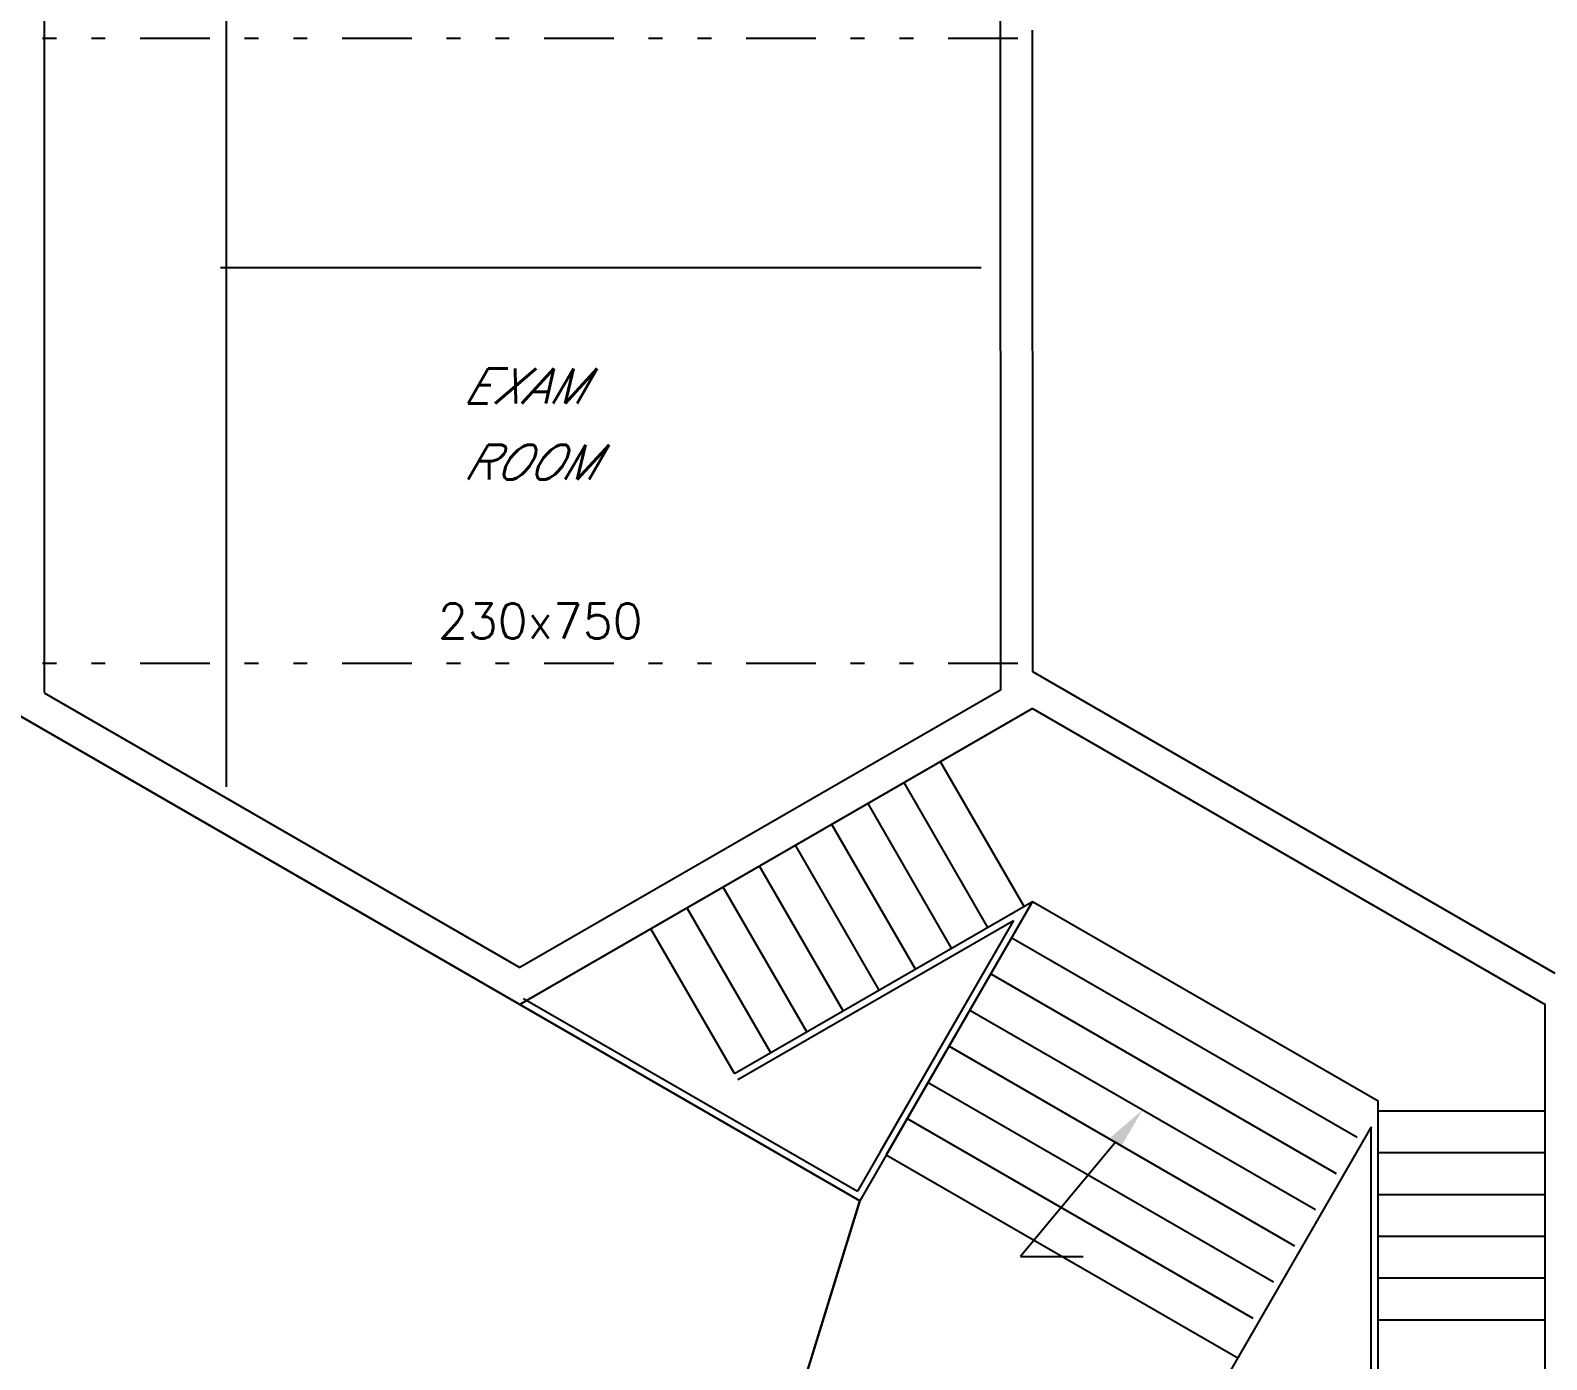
# Model space of a CAD drawing. Extents: x 8365 to 8547, y -347 to -272.
# Drawn here: x 8507.69 to 8518.58, y -299.04 to -289.5 of the extents above; entities that cross this region are included whole.
import ezdxf

# ---------------------------------------------------------------- set-up
doc = ezdxf.new("R2010")
doc.units = 0
doc.linetypes.add('DIVIDE', pattern=[1.25, 0.5, -0.25, 0, -0.25, 0, -0.25])
doc.layers.get('0').update_dxf_attribs({"linetype": 'CONTINUOUS'})
doc.layers.add('1', color=7, linetype='CONTINUOUS')
doc.styles.add('ROMANS', font='ROMANS')

# ---------------------------------------------------------------- blocks, each defined once
blk = doc.blocks.new('*X108')
at = {"layer": '1', "color": 7, "linetype": 'CONTINUOUS'}
for p, q in [((8515.487, -297.479), (8514.801, -298.301)), ((8514.801, -298.301), (8515.251, -298.301))]:
    blk.add_line(p, q, dxfattribs=at)
blk.add_solid([(8515.448, -297.447), (8515.679, -297.249), (8515.525, -297.511)], dxfattribs=at)

msp = doc.modelspace()

# ---------------------------------------------------------------- linework, layer by layer
at = {"linetype": 'CONTINUOUS', "flags": 128}
msp.add_lwpolyline([(8499.259, -302.768), (8512.149, -302.768), (8513.649, -297.901), (8507.529, -294.368), (8503.879, -294.368), (8497.759, -297.901), (8499.259, -302.768)], dxfattribs=at)
at = {"layer": '1', "color": 1, "linetype": 'CONTINUOUS'}
for p, q in [((8509.101, -288.573), (8509.101, -294.931)), ((8507.794, -289.342), (8507.794, -294.253)), ((8514.657, -289.362), (8514.659, -294.235)), ((8514.887, -289.499), (8514.889, -294.102)), ((8509.059, -291.201), (8514.521, -291.201)), ((8514.889, -294.102), (8518.638, -296.267)), ((8507.794, -294.255), (8511.209, -296.227)), ((8514.659, -294.235), (8511.209, -296.227)), ((8507.529, -294.368), (8511.209, -296.492)), ((8514.889, -294.368), (8511.209, -296.492)), ((8514.889, -294.368), (8518.569, -296.492)), ((8514.828, -295.789), (8514.228, -294.75)), ((8514.568, -295.939), (8513.968, -294.9)), ((8514.308, -296.089), (8513.708, -295.05)), ((8514.048, -296.239), (8513.448, -295.2)), ((8513.788, -296.389), (8513.188, -295.35)), ((8513.529, -296.539), (8512.929, -295.5)), ((8513.269, -296.689), (8512.669, -295.65)), ((8513.009, -296.839), (8512.409, -295.8)), ((8512.749, -296.989), (8514.889, -295.753)), ((8514.889, -295.753), (8513.649, -297.901)), ((8514.889, -295.753), (8513.839, -297.572)), ((8514.889, -295.753), (8517.369, -297.185)), ((8512.774, -297.032), (8514.752, -295.89)), ((8514.752, -295.89), (8513.631, -297.833)), ((8514.752, -295.89), (8513.796, -297.547)), ((8512.749, -296.989), (8512.149, -295.95)), ((8514.739, -296.013), (8517.219, -297.445)), ((8514.589, -296.273), (8517.069, -297.705)), ((8511.234, -296.449), (8513.631, -297.833)), ((8511.209, -296.492), (8513.649, -297.901)), ((8514.439, -296.533), (8516.919, -297.965)), ((8518.569, -300.742), (8518.569, -296.492)), ((8518.569, -300.742), (8518.569, -296.492)), ((8514.289, -296.793), (8516.769, -298.225)), ((8514.139, -297.052), (8516.619, -298.484)), ((8517.369, -299.656), (8517.369, -297.185)), ((8513.989, -297.312), (8516.469, -298.744)), ((8517.369, -297.256), (8518.569, -297.256)), ((8517.319, -297.372), (8516.197, -299.315)), ((8517.319, -299.656), (8517.319, -297.372)), ((8513.839, -297.572), (8516.362, -299.029)), ((8517.369, -297.556), (8518.569, -297.556)), ((8513.649, -297.901), (8512.149, -302.768)), ((8517.369, -297.856), (8518.569, -297.856)), ((8517.369, -298.156), (8518.569, -298.156)), ((8517.369, -298.456), (8518.569, -298.456)), ((8517.369, -298.756), (8518.569, -298.756))]:
    msp.add_line(p, q, dxfattribs=at)
at = {"layer": '1', "color": 5, "linetype": 'DIVIDE'}
for p, q in [((8514.783, -289.558), (8507.77, -289.558)), ((8514.783, -294.044), (8507.77, -294.044))]:
    msp.add_line(p, q, dxfattribs=at)

# ---------------------------------------------------------------- block references
at = {"layer": '1', "color": 7, "linetype": 'CONTINUOUS'}
msp.add_blockref('*X108', (0, 0), dxfattribs=at)

# ---------------------------------------------------------------- texts
at = {"layer": '1', "color": 7, "linetype": 'CONTINUOUS', "style": 'ROMANS', "oblique": 30}
for s, p in [('EXAM', (8510.795, -292.178)), ('ROOM', (8510.795, -292.724))]:
    msp.add_text(s, height=0.25, dxfattribs=at).set_placement(p)
at = {"layer": '1', "color": 6, "linetype": 'CONTINUOUS', "style": 'ROMANS'}
msp.add_text('230x750', height=0.25, dxfattribs=at).set_placement((8510.621, -293.865))

doc.saveas('drawing.dxf')
